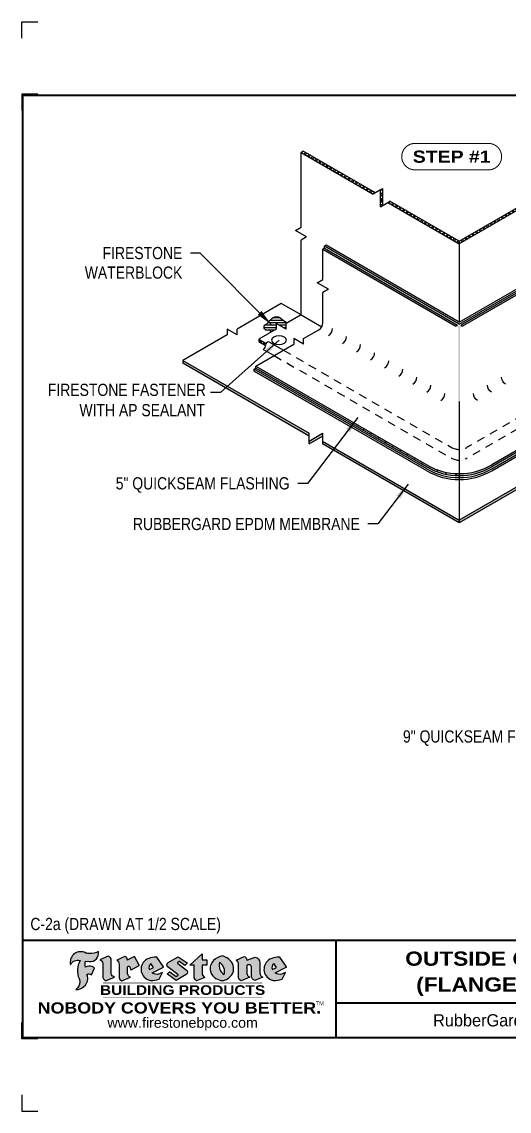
# Model space of a CAD drawing. Header units: inches. Extents: x 165.4 to 185.5, y -186.4 to -169.7.
# Drawn here: x 165.45 to 172.96, y -186.43 to -169.67 of the extents above; entities that cross this region are included whole.
import ezdxf
from ezdxf.enums import TextEntityAlignment as Align

# ---------------------------------------------------------------- set-up
doc = ezdxf.new("R2010")
doc.units = ezdxf.units.IN
doc.header["$MEASUREMENT"] = 0
doc.linetypes.add('HIDDEN2', pattern=[0.1875, 0.125, -0.0625])
doc.layers.get('0').update_dxf_attribs({"linetype": 'CONTINUOUS'})
doc.layers.get('DEFPOINTS').update_dxf_attribs({"linetype": 'CONTINUOUS'})
for name, color, linetype in [('FSBP-ACCESSORY-OTHER', 7, 'CONTINUOUS'), ('FSBP-ANNO-NOTE', 7, 'CONTINUOUS'), ('FSBP-MEMBRANE', 7, 'CONTINUOUS'), ('FSBP-SEALANTS', 1, 'CONTINUOUS'), ('FSBP-TTLB', 7, 'CONTINUOUS'), ('FSBP-TTLB-BORDER', 7, 'CONTINUOUS'), ('FSBP-TTLB-TEXT', 7, 'CONTINUOUS')]:
    doc.layers.add(name, color=color, linetype=linetype)
doc.styles.add('FSBP_ARIAL', font='arial.ttf')
doc.styles.add('FSBP_ARIAL_BOLD', font='')
doc.styles.add('FSBP_ARIAL_NAR', font='ARIALN.TTF')
doc.styles.add('FSBP_BANKGOTHIC', font='bgothm.ttf')
doc.styles.get('FSBP_ARIAL_BOLD').set_extended_font_data('Arial Black')
doc.dimstyles.new('FSBP-LEADER', dxfattribs={"dimtxt": 0.1875, "dimasz": 0.25, "dimexe": 0.0625, "dimexo": 0.125, "dimgap": 0.125, "dimtad": 0, "dimtih": 1, "dimtoh": 1, "dimdec": 4, "dimzin": 0, "dimdsep": 46, "dimlunit": 4, "dimtxsty": 'FSBP_ARIAL_NAR', "dimcen": 0.09375, "dimclrd": 256, "dimclre": 256, "dimclrt": 256, "dimadec": 0, "dimazin": 0, "dimtfac": 1, "dimtdec": 4, "dimtofl": 0, "dimtmove": 0, "dimatfit": 3, "dimfxl": 0, "dimtolj": 1, "dimtzin": 0, "dimlwd": -1, "dimlwe": -1, "dimarcsym": 0})

# ---------------------------------------------------------------- blocks, each defined once
blk = doc.blocks.new('TTLB-EPDM_2')
at = {"layer": 'FSBP-TTLB-TEXT'}
h = blk.add_hatch(color=1, dxfattribs=at)
edge = h.paths.add_edge_path()
edge.add_arc((1.037309769669573, -0.1982514792917306), 0.1319107607348553, 264.0410451462098, 370.3106169565175)
edge.add_arc((1.027551646585694, 0.1214293576525799), 0.3273056962876235, 270.05058356628535, 295.23459397187514, ccw=False)
edge.add_arc((1.022801957313345, -0.06680179986895154), 0.1391656561713503, 249.3281275763668, 272.0749124149863, ccw=False)
edge.add_line((0.9736743133014443, -0.1970076156048179), (0.9474927838574558, -0.1852745150568325))
edge.add_arc((0.8939498971398288, -0.3394262635682071), 0.1631857907024099, 70.84590087378872, 194.3325259843273)
edge.add_arc((0.8444260109029493, -0.4259936440910768), 0.1179914261095279, 70.96950098067128, 156.9641407594482, ccw=False)
edge.add_arc((1.153141409296894, -0.4684497516079468), 0.3110405457095052, 150.3231137483159, 203.2084295854517)
edge.add_arc((0.7562495500622943, -0.6412608153899899), 0.1218587156617311, 0.8849157075190988, 24.34668939894999, ccw=False)
edge.add_arc((0.7493781665697374, -0.6475258110744375), 0.1289731377238325, -58.36655102076742, 3.6216782311386737, ccw=False)
edge.add_arc((0.8256699029544474, -0.5792158350996106), 0.1783301886510354, 267.2205474105585, 354.1381621173521)
edge.add_arc((0.7903121048625305, -0.6011409294291745), 0.212787892960859, 0.9996158580669322, 21.00503380861244)
edge.add_arc((1.01880712263941, -0.5666691048185161), 0.05136395668415847, 40.82117713173261, 125.52727787225791, ccw=False)
edge.add_line((1.057676976260041, -0.5330924682126437), (1.102776947655911, -0.4308018311949837))
edge.add_arc((1.040858222524664, -0.4699705673995949), 0.07326744446031509, 32.31675181867256, 66.31481236598174)
edge.add_arc((1.032262518825329, -0.5063316993097662), 0.1102246948011782, 69.8179132332389, 125.254734720681)
edge.add_arc((1.127708877207287, -0.368959353531244), 0.1659710644737306, 164.1569669952081, 196.5811013160487, ccw=False)
edge.add_line((0.9680425188342383, -0.3236487780942383), (1.023615334387159, -0.3294494641845773))
h = blk.add_hatch(color=1, dxfattribs=at)
edge = h.paths.add_edge_path()
edge.add_line((1.275239419159561, -0.6223407783464694), (1.415345367376062, -0.5660418822574371))
edge.add_arc((1.421019305783958, -0.5090099247487757), 0.05731350411836949, 181.9717871001989, 264.31851000495806, ccw=False)
edge.add_line((1.363739737527226, -0.5109819325197265), (1.363412352251203, -0.3102363679013962))
edge.add_arc((1.294263659668751, -0.3103491388303989), 0.06914878453844908, 0.0934405599591014, 72.42834396969012)
edge.add_line((1.315139561173908, -0.2444268274366692), (1.186839444240604, -0.3024209471341379))
edge.add_arc((1.175246268095289, -0.3585110609420917), 0.05727567197445628, -0.017399788185912257, 78.322067691347, ccw=False)
edge.add_line((1.232521937428658, -0.3585284546236807), (1.232574268422297, -0.555126496687123))
edge.add_arc((1.305699496415486, -0.5558575689677219), 0.07312888236350451, 179.4272023230205, 245.3845503102953)
h = blk.add_hatch(color=1, dxfattribs=at)
edge = h.paths.add_edge_path()
edge.add_line((1.792026821926584, -0.3839679064720229), (1.722158956877934, -0.2518542302253621))
edge.add_arc((1.720119655279638, -0.2529327078887852), 0.002306916790721817, 27.87197133405656, 117.3766794470751)
edge.add_line((1.719058846382097, -0.250884159729182), (1.610638460368705, -0.3070279753467702))
edge.add_arc((1.547088841662962, -0.3061026658494403), 0.06355635479880145, 359.165808011073, 425.8793658831422)
edge.add_line((1.573061729235633, -0.2480956029480268), (1.446879247402876, -0.3051325108639702))
edge.add_arc((1.407812067100189, -0.370357133046621), 0.07602957263902092, -3.441403975725109, 59.07992244284969, ccw=False)
edge.add_line((1.483704536400296, -0.3749210150788969), (1.483704536400296, -0.5723838140635706))
edge.add_arc((1.54053746518044, -0.568254406115083), 0.05698275005415228, 184.1557352478595, 255.3066498366543)
edge.add_line((1.526084036778343, -0.6233736605654059), (1.657291340682093, -0.570650514527486))
edge.add_arc((1.688298576827198, -0.5021390388423987), 0.0752015358480571, 207.5160880841914, 245.649226723163, ccw=False)
edge.add_arc((1.721050197024907, -0.4914488168456328), 0.1093332836229113, 179.4823365255141, 204.5537900001094, ccw=False)
edge.add_line((1.611721375809452, -0.4904610114968335), (1.611721375809452, -0.4126404716788983))
edge.add_arc((1.628589765097195, -0.414159299036043), 0.01693662875851176, 28.356188110622725, 174.8549701683585, ccw=False)
edge.add_arc((1.627340435522395, -0.4197189881350504), 0.02111886817708033, 22.216893572439517, 40.10213956426492, ccw=False)
edge.add_line((1.646891420738257, -0.4117336534413738), (1.666638796144639, -0.4549750258192233))
edge.add_arc((1.668737246926742, -0.4540167099035481), 0.002306916790685496, 204.545128184284, 299.6323508190091)
edge.add_line((1.669877862091766, -0.4560219186518992), (1.791128135493295, -0.3870515928837648))
edge.add_line((1.791128135493295, -0.3870515928837648), (1.792026821926584, -0.3839679064720229))
h = blk.add_hatch(color=1, dxfattribs=at)
h.paths.add_polyline_path([(2.063388732080512, -0.2583237030618903, 0.02524281661523788), (2.025024361750752, -0.2610532129309178, 0.1213611957758757), (1.901773912052249, -0.3008158885520373, 0.6151668103976068), (1.93274136141747, -0.6099060679591872, 0.05306812109568645), (1.967936229862175, -0.617865745600497, 0.1150932231766138), (2.099126721549737, -0.5994933789882708), (2.151195569562105, -0.4944891916583316, -0.08755405562188731), (2.104230609512001, -0.5187113292177372, -0.265591761123442), (1.992692314386659, -0.5010701623316862), (2.165347897647223, -0.4141184325909109, 0.4518949533370738), (2.166222728871162, -0.4107679608846269)])
h.paths.add_polyline_path([(2.014217313945437, -0.4188965037300676), (1.951113654018855, -0.4515330109460507, -0.3720533890450154), (1.973177450672722, -0.3607130665457561)], flags=16)
h = blk.add_hatch(color=1, dxfattribs=at)
edge = h.paths.add_edge_path()
edge.add_arc((2.260407392426802, -0.3775796671688782), 0.04152450223225729, 123.20805433950699, 232.2027298779723, ccw=False)
edge.add_line((2.237665217914071, -0.3428366421988329), (2.393535971665983, -0.2540943745380986))
edge.add_arc((2.394677353533142, -0.2560991469722482), 0.002306916790741334, 55.64644466176611, 119.65426054492559, ccw=False)
edge.add_line((2.395979141996861, -0.2541946229174954), (2.531809646140459, -0.3470380726374032))
edge.add_arc((2.530468902927946, -0.3489153772789875), 0.002306916790700397, -42.731101238422525, 54.4661353739603, ccw=False)
edge.add_line((2.532163440279987, -0.3504807552658491), (2.498457913851155, -0.3869673252714421))
edge.add_arc((2.496763376499139, -0.3854019472845934), 0.002306916790672934, 233.7527076894875, 317.26889876138785, ccw=False)
edge.add_line((2.495399362263356, -0.38726241234572), (2.413849913492982, -0.3274738082119626))
edge.add_arc((2.412485899257181, -0.3293342732731342), 0.002306916790720064, 53.75270768979358, 124.4135619297835)
edge.add_line((2.41118211687575, -0.3274311136421062), (2.382933981293377, -0.346782838468144))
edge.add_arc((2.38423776367478, -0.3486859980991606), 0.002306916790694898, 124.4135619293799, 231.8459020253626)
edge.add_line((2.382812599816248, -0.3505000469010184), (2.519899969301207, -0.4581994452042721))
edge.add_arc((2.494247019847682, -0.4908523236374461), 0.04152450223225742, -55.21225898295222, 51.84590202520428, ccw=False)
edge.add_line((2.517938320565804, -0.5249552055672808), (2.364434947484597, -0.6179520922513717))
edge.add_arc((2.36323960192349, -0.6159790200102006), 0.002306916790726996, 233.2955624372927, 301.20872157023314, ccw=False)
edge.add_line((2.361860787187538, -0.6178285429225383), (2.231266621301074, -0.5204709167214361))
edge.add_arc((2.232647938930649, -0.5186232623475259), 0.002306916790697672, 135.5134179846393, 233.21798691998708, ccw=False)
edge.add_line((2.231002150870836, -0.5170067083764565), (2.262839375599356, -0.4845937328397696))
edge.add_arc((2.264485163659225, -0.4862102868108537), 0.002306916790748497, 53.0352839999411, 135.513417985369, ccw=False)
edge.add_line((2.265872365996302, -0.4843670465239001), (2.361834678328762, -0.5565872257804898))
edge.add_arc((2.363221880665761, -0.5547439854936304), 0.002306916790627066, 233.0352840000685, 302.2362632414394)
edge.add_line((2.36445241715569, -0.5566953042850713), (2.39428499383348, -0.5378823484768844))
edge.add_arc((2.393054457343549, -0.5359310296853765), 0.002306916790685166, 302.2362632406177, 412.2027298768422)
edge.add_line((2.394468296066179, -0.5341081404551886), (2.234958295420142, -0.4103916733127022))
h = blk.add_hatch(color=1, dxfattribs=at)
edge = h.paths.add_edge_path()
edge.add_line((2.763460561272041, -0.2072496393923444), (2.763460561272041, -0.2969520779963801))
edge.add_arc((2.765767478062699, -0.2969520779963943), 0.00230691679065842, 179.9999999996471, 269.9999999996471)
edge.add_line((2.765767478062685, -0.2992589947870528), (2.835417693520355, -0.2992589947870528))
edge.add_arc((2.835417693520355, -0.3015659115777538), 0.002306916790701052, 0, 90, ccw=False)
edge.add_line((2.837724610311056, -0.3015659115777538), (2.837724610311056, -0.3790761307453892))
edge.add_arc((2.83541769352037, -0.3790761307453749), 0.002306916790686842, 269.99999999964706, 359.99999999964706, ccw=False)
edge.add_line((2.835417693520355, -0.3813830475360618), (2.765767478062685, -0.3813830475360618))
edge.add_arc((2.765767478062699, -0.3836899643267202), 0.00230691679065842, 90.00000000035294, 180.0000000003529)
edge.add_line((2.763460561272041, -0.3836899643267344), (2.763460561272041, -0.5033995910642801))
edge.add_arc((2.836735953378943, -0.5071368822038516), 0.07337063740681413, 177.0802527808789, 245.3249543133826)
edge.add_line((2.806105814540615, -0.5738080530967267), (2.674529557384915, -0.6226036013049594))
edge.add_arc((2.708610405062069, -0.564298408791804), 0.06753517344606039, 177.0345319916277, 239.6926428024901, ccw=False)
edge.add_line((2.641165668230087, -0.560804539009709), (2.641165668230087, -0.3836899643267344))
edge.add_arc((2.638858751439429, -0.3836899643267202), 0.00230691679065842, 359.9999999996471, 449.999999999647)
edge.add_line((2.638858751439443, -0.3813830475360618), (2.572857950769389, -0.3813830475360618))
edge.add_line((2.572857950769389, -0.3813830475360618), (2.763460561272041, -0.2072496393923444))
h = blk.add_hatch(color=1, dxfattribs=at)
edge = h.paths.add_edge_path(flags=16)
edge.add_arc((2.940363509127394, -0.4847985213681437), 0.1684614578629418, 344.5558804047865, 417.0140046669545)
edge.add_arc((3.194458079644619, -0.3883534532477785), 0.1684614578629414, 164.5558804047864, 237.0140046669546)
edge = h.paths.add_edge_path()
edge.add_arc((3.069375116502199, -0.4399344555144872), 0.1828726885096673, 136.0914512150047, 191.213418978326)
edge.add_arc((3.064939550433406, -0.4318234379590333), 0.1803148804748503, 194.0167254156723, 240.6663730831859)
edge.add_arc((3.098047041778981, -0.3845058757092554), 0.2378525180183701, 239.2975390661776, 264.2889872773176)
edge.add_arc((3.04884478212623, -0.4190232383793012), 0.203760689247156, 277.1986764832036, 326.503572961274)
edge.add_arc((3.077739326803546, -0.4341046616465112), 0.171374865791709, 325.3768876809902, 406.3828327799087)
edge.add_arc((3.011839488065919, -0.4896144380417797), 0.2571945645850002, 44.28462553519766, 73.82901434867304)
edge.add_arc((3.117152499586992, -0.4983433120546693), 0.2579560664039132, 97.50292863483666, 134.1039137579027)
h = blk.add_hatch(color=1, dxfattribs=at)
edge = h.paths.add_edge_path()
edge.add_line((3.322690228557462, -0.5721896537377091), (3.322690228557462, -0.3749210150788969))
edge.add_arc((3.246797759257384, -0.3703571330465745), 0.076029572638996, 356.5585960242387, 419.0799224428129)
edge.add_line((3.285864939560099, -0.3051325108639702), (3.412047421392799, -0.2480956029480268))
edge.add_arc((3.386074533820159, -0.3061026658494941), 0.06355635479883807, 0.3962622833877276, 65.87936588318718, ccw=False)
edge.add_line((3.449629368605429, -0.3056631084210863), (3.580526418688805, -0.2593848434574539))
edge.add_arc((3.555744121700958, -0.3530904070730321), 0.09692726601172152, 2.366977007666776, 75.18615851992018, ccw=False)
edge.add_line((3.652588689330287, -0.3490873311063041), (3.652588689330287, -0.4883770011386872))
edge.add_arc((3.761877549389556, -0.4914934052703811), 0.1093332836229047, 178.3666365323574, 204.5537900000422)
edge.add_arc((3.729125929191727, -0.5021836272670953), 0.07520153584796169, 207.5160880841711, 245.2240541443093)
edge.add_line((3.697611150971852, -0.5704631245385627), (3.572585913552643, -0.6207021253773775))
edge.add_arc((3.59534718600759, -0.5526356419907701), 0.07177131519198746, 180.3328587115751, 251.51018566665869, ccw=False)
edge.add_line((3.523577081955409, -0.5530525936986663), (3.523577081955409, -0.4153032515383615))
edge.add_arc((3.486319529276879, -0.4148773504126441), 0.0372599868942854, 359.3450650296066, 449.0500281941028)
edge.add_arc((3.482769874121713, -0.4419622099033496), 0.06447454900600783, 86.29402372314017, 119.8211331593848)
edge.add_line((3.450707067966732, -0.3860252459975726), (3.450707067966732, -0.4904610114968335))
edge.add_arc((3.560035889182251, -0.491448816845647), 0.1093332836229751, 179.4823365255069, 204.5537900001023)
edge.add_arc((3.527284268984408, -0.5021390388424952), 0.07520153584796385, 207.5160880841699, 245.6492267231416)
edge.add_line((3.496277032839316, -0.570650514527486), (3.365069728935509, -0.6233736605654059))
edge.add_arc((3.37950248606194, -0.5682868177318081), 0.05694615642555727, 183.9298782390169, 255.318496325343, ccw=False)
h = blk.add_hatch(color=1, dxfattribs=at)
h.paths.add_polyline_path([(3.957695472291277, -0.2583237030618903, 0.02524281661523822), (3.919331101961575, -0.2610532129309178, 0.1085638477195505), (3.807890832595604, -0.2939221658134414, 0.6425897848490651), (3.827048101628293, -0.6099060679591872, 0.05306812109569052), (3.862242970072884, -0.617865745600497, 0.1150932231766133), (3.993433461760503, -0.5994933789882708), (4.045502309772871, -0.4944891916583316, -0.08755405562189084), (3.998537349722767, -0.5187113292177372, -0.2655917611234366), (3.886999054597368, -0.5010701623316862), (4.059654637857989, -0.4141184325909109, 0.4518949533370731), (4.060529469081928, -0.4107679608846269)])
h.paths.add_polyline_path([(3.90852405415626, -0.4188965037300676), (3.845420394229677, -0.4515330109460507, -0.3720533890450147), (3.867484190883488, -0.3607130665457561)], flags=16)
at = {"layer": 'DEFPOINTS', "linetype": 'Continuous', "ltscale": 1.75}
for points in [[(-0.015625, 13.88083333333333), (-0.015625, 14.13083333333333), (0.234375, 14.13083333333333)], [(-0.015625, -2.380833333333342), (-0.015625, -2.630833333333342), (0.234375, -2.630833333333342)]]:
    blk.add_lwpolyline(points, dxfattribs=at)
at = {"layer": 'DEFPOINTS', "color": 1}
for points in [[(0.234375, 13.015625), (-0.015625, 13.015625), (-0.015625, 12.765625)], [(0.234375, -1.515625), (-0.015625, -1.515625), (-0.015625, -1.265625)]]:
    blk.add_lwpolyline(points, dxfattribs=at)
at = {"layer": 'FSBP-TTLB', "const_width": 0.03125}
for points in [[(0, 0), (0, -1.5), (20, -1.5), (20, 0), (0, 0)], [(4.825208527206769, 0), (4.825208527206769, -0.9643749050531198)], [(4.825208527206769, -0.9643749050531198), (15.84028770518938, -0.9643749050531198)], [(4.825208527206769, -0.9643749050531198), (4.825208527206769, -1.5)]]:
    blk.add_lwpolyline(points, dxfattribs=at)
at = {"layer": 'FSBP-TTLB-BORDER', "const_width": 0.03125}
blk.add_lwpolyline([(20, 0), (20, 13), (0, 13), (0, 0)], dxfattribs=at)
at = {"layer": 'FSBP-TTLB-TEXT', "color": 1}
blk.add_line((0.7358432058323388, -0.379822754145593), (0.7358432058323388, -0.379822754145593), dxfattribs=at)
for points in [[(1.023615323725323, -0.3294494630716969, 0.5000510906601082), (1.167090420776901, -0.1746414942047778, -0.1103304102359608), (1.027840608309816, -0.2058762110801382, -0.09957876667165425), (0.9736743133014443, -0.1970076156048179), (0.9474927838574558, -0.1852745150568325, 0.5978159689075124), (0.7358432058323388, -0.379822754145593, -0.3938834584182213), (0.8828996422548698, -0.3144510229727047, 0.2349406564350952), (0.86727108227484, -0.5910237178633082, -0.1027304183841549), (0.8780937320133262, -0.6393788197974146, -0.2772692352614086), (0.8170223912655956, -0.7573362346216896, 0.3985429150902959), (1.003067614090241, -0.5974286950643517, 0.0875124847930418), (0.9889600163401155, -0.5248671157293501, -0.3874031597924062), (1.057676976260041, -0.5330924682126437), (1.102776947655911, -0.4308018311949837, 0.1494423498871741), (1.07029056398062, -0.4028746979725923, 0.2467195073738216), (0.9686394281704906, -0.4163228904100862, -0.1424285161541127), (0.9680425188342383, -0.3236487780942383), (1.023615334387159, -0.3294494641845773)], [(2.166222728871162, -0.4107679608846269), (2.063388732080512, -0.2583237030618903, 0.02524281661523788), (2.025024361750752, -0.2610532129309178, 0.1085638477195265), (1.913584092384895, -0.2939221658134414, 0.6425897848491228), (1.93274136141747, -0.6099060679591872, 0.05306812109568648), (1.967936229862175, -0.617865745600497, 0.1150932231766137), (2.099126721549737, -0.5994933789882708), (2.151195569562105, -0.4944891916583316, -0.0875540556218873), (2.104230609512001, -0.5187113292177372, -0.2655917611234418), (1.992692314386659, -0.5010701623316862), (2.165347897647223, -0.4141184325909109)], [(2.763460561272041, -0.2072496393923444), (2.763460561272041, -0.2969520779963801, 0.4142135623730958), (2.765767478062685, -0.2992589947870528), (2.835417693520355, -0.2992589947870528, -0.414213562373095), (2.837724610311056, -0.3015659115777538), (2.837724610311056, -0.3790761307453892, -0.4142135623730938), (2.835417693520355, -0.3813830475360618), (2.765767478062685, -0.3813830475360618, 0.4142135623730958), (2.763460561272041, -0.3836899643267344), (2.763460561272041, -0.5033995910642801, 0.3068985753588853), (2.806105814540615, -0.5738080530967267), (2.674529557384915, -0.6226036013049594, -0.2804194150632976), (2.641165668230087, -0.560804539009709), (2.641165668230087, -0.3836899643267344, 0.414213562373095), (2.638858751439443, -0.3813830475360618), (2.572857950769389, -0.3813830475360618), (2.763460561272041, -0.2072496393923444)], [(4.060529469081928, -0.4107679608846269), (3.957695472291277, -0.2583237030618903, 0.02524281661523788), (3.919331101961575, -0.2610532129309178, 0.1085638477195265), (3.807890832595604, -0.2939221658134414, 0.6425897848491228), (3.827048101628293, -0.6099060679591872, 0.05306812109568648), (3.862242970072884, -0.617865745600497, 0.1150932231766137), (3.993433461760503, -0.5994933789882708), (4.045502309772871, -0.4944891916583316, -0.0875540556218873), (3.998537349722767, -0.5187113292177372, -0.2655917611234418), (3.886999054597368, -0.5010701623316862), (4.059654637857989, -0.4141184325909109)], [(4.059654637857989, -0.4141184325909109, 0.4518949533370731), (4.060529469081928, -0.4107679608846269, 0.4518949533370731)]]:
    blk.add_lwpolyline(points, format="xyb", dxfattribs=at)
for points in [[(1.275239419159561, -0.6223407783464694), (1.415345367376062, -0.5660418822574371, -0.3756100036733062), (1.363739737527226, -0.5109819325197265), (1.363412352251203, -0.3102363679013962, 0.3265360292958048), (1.315139561173908, -0.2444268274366692), (1.186839444240604, -0.3024209471341379, -0.3557863980845349), (1.232521937428658, -0.3585284546236807), (1.232574268422297, -0.555126496687123, 0.2960110723418457)], [(1.792026821926584, -0.3839679064720229), (1.722158956877934, -0.2518542302253621, 0.4116839150163434), (1.719058846382097, -0.250884159729182), (1.610638460368705, -0.3070279753467702, 0.2996033003794034), (1.573061729235633, -0.2480956029480268), (1.446879247402876, -0.3051325108639702, -0.2797757560995365), (1.483704536400296, -0.3749210150788969), (1.483704536400296, -0.5723838140635706, 0.320828638474519), (1.526084036778343, -0.6233736605654059), (1.657291340682093, -0.570650514527486, -0.1679398621276611), (1.621603752698661, -0.5368819723450571, -0.1098333365370753), (1.611721375809452, -0.4904610114968335), (1.611721375809452, -0.4126404716788983, -0.743334502655012), (1.64349420176768, -0.4061152228778298, -0.07819791644735608), (1.646891420738257, -0.4117336534413738), (1.666638796144639, -0.4549750258192233, 0.4404648714563479), (1.669877862091766, -0.4560219186518992), (1.791128135493295, -0.3870515928837648)], [(2.234958295420142, -0.4103916733127022, -0.5150044486718882), (2.237665217914071, -0.3428366421988329), (2.393535971665983, -0.2540943745380986, -0.2867822934100265), (2.395979141996861, -0.2541946229174954), (2.531809646140459, -0.3470380726374032, -0.4515027974650387), (2.532163440279987, -0.3504807552658491), (2.498457913851155, -0.3869673252714421, -0.3814439164929681), (2.495399362263356, -0.38726241234572), (2.413849913492982, -0.3274738082119626, 0.3184718635035665), (2.41118211687575, -0.3274311136421062), (2.382933981293377, -0.346782838468144, 0.5064094529656681), (2.382812599816248, -0.3505000469010184), (2.519899969301207, -0.4581994452042721, -0.5043597839115849), (2.517938320565804, -0.5249552055672808), (2.364434947484597, -0.6179520922513717, -0.3053163970316367), (2.361860787187538, -0.6178285429225383), (2.231266621301074, -0.5204709167214361, -0.4541703869768119), (2.231002150870836, -0.5170067083764565), (2.262839375599356, -0.4845937328397696, -0.3762644290664977), (2.265872365996302, -0.4843670465239001), (2.361834678328762, -0.5565872257804898, 0.3114700032088108), (2.36445241715569, -0.5566953042850713), (2.39428499383348, -0.5378823484768844, 0.520381097387146), (2.394468296066179, -0.5341081404551886)], [(2.937624918725987, -0.3131105398334029, 0.2452625673097023), (2.889993533867141, -0.4754966266250307, 0.2064059665179019), (2.976604338974084, -0.5890186876871866, 0.1094800500670344), (3.074378098474654, -0.6211778035979165, 0.2185147641853038), (3.218764944843201, -0.5314757029352819, 0.3689489483072479), (3.195959963110113, -0.3100352223135445, 0.1296305888694145), (3.0834694040758, -0.242595816912754, 0.1610736375384317)], [(3.322690228557462, -0.5721896537377091), (3.322690228557462, -0.3749210150788969, 0.2797757560995341), (3.285864939560099, -0.3051325108639702), (3.412047421392799, -0.2480956029480268, -0.2937618496109166), (3.449629368605429, -0.3056631084210863), (3.580526418688805, -0.2593848434574539, -0.3288760160581939), (3.652588689330287, -0.3490873311063041), (3.652588689330287, -0.4883770011386872, 0.114762897203527), (3.662431105063263, -0.536926560769686, 0.166032965990522), (3.697611150971852, -0.5704631245385627), (3.572585913552643, -0.6207021253773775, -0.3209557512194564), (3.523577081955409, -0.5530525936986663), (3.523577081955409, -0.4153032515383615, 0.4127061514896111), (3.48693727661589, -0.3776224848030694, 0.1473421876160361), (3.450707067966732, -0.3860252459975726), (3.450707067966732, -0.4904610114968335, 0.1098333365370753), (3.460589444855941, -0.5368819723450855, 0.1679398621276611), (3.496277032839316, -0.570650514527486), (3.365069728935509, -0.6233736605654059, -0.3219729545308964), (3.322690228557462, -0.5721896537377091, 29.1476284739)], [(1.951113654018855, -0.4515330109460507), (2.014217313945437, -0.4188965037300676), (1.973177450672722, -0.3607130665457561, 0.3720533890450154)], [(3.10274193015772, -0.5296595419651595, 0.3271311138286319), (3.032079658614293, -0.3434924326507627, 0.3271311138286322)], [(3.845420394229677, -0.4515330109460507), (3.90852405415626, -0.4188965037300676), (3.867484190883488, -0.3607130665457561, 0.3720533890450154)]]:
    blk.add_lwpolyline(points, format="xyb", close=True, dxfattribs=at)
at = {"layer": 'FSBP-TTLB-TEXT', "const_width": 0.0078125}
for points in [[(1.233926579809207, -0.6584455781731435), (3.691229482685259, -0.6584455781731577)], [(1.233926579809207, -0.8761560960495984), (3.691229482685259, -0.8761560960495842)]]:
    blk.add_lwpolyline(points, dxfattribs=at)
at = {"layer": 'FSBP-TTLB-TEXT', "color": 1}
for centre, start, end in [((1.789987520328282, -0.3850463841354355), 299.6323508193319, 27.87197133380463), ((2.164310260790558, -0.412058050385383), 296.7304547840455, 34.00233684987403)]:
    blk.add_arc(centre, 0.00230691679068068, start, end, dxfattribs=at)
at = {"layer": 'FSBP-TTLB-TEXT', "lineweight": 18, "style": 'FSBP_ARIAL_BOLD'}
blk.add_text('BUILDING PRODUCTS', height=0.1484375, dxfattribs=at).set_placement((2.462578031247233, -0.7673008371113639), align=Align.MIDDLE_CENTER)
at = {"layer": 'FSBP-TTLB-TEXT', "color": 1}
for s, height, style, p in [('NOBODY COVERS YOU BETTER.', 0.171875, 'FSBP_ARIAL_BOLD', (2.412604263603384, -1.041650450587369)), ('TM', 0.0625, 'FSBP_BANKGOTHIC', (4.576671173373001, -0.9725745042934193))]:
    blk.add_text(s, height=height, dxfattribs=dict(at, style=style)).set_placement(p, align=Align.MIDDLE_CENTER)
at = {"layer": 'FSBP-TTLB-TEXT'}
for s, height, style, p in [('RubberGard  EPDM', 0.1875, 'FSBP_BANKGOTHIC', (7.443365678241776, -1.23218745252656)), ('www.firestonebpco.com', 0.15625, 'FSBP_ARIAL', (2.462578031247233, -1.268657306740124))]:
    blk.add_text(s, height=height, dxfattribs=dict(at, style=style)).set_placement(p, align=Align.MIDDLE_CENTER)
for tag, height, style, p in [('MAXIMUM_WARRANTY', 0.1875, 'FSBP_ARIAL_BOLD', (18.03987100774941, 0.2240244307510579)), ('ACCPT_SYSTEMS', 0.21875, 'FSBP_ARIAL', (12.49438170418193, -1.23218745252656))]:
    blk.add_attdef(tag, text='', height=height, dxfattribs=dict(at, style=style)).set_placement(p, align=Align.MIDDLE_LEFT)
for tag, height, style, p in [('DETAIL_DESCP_LINE_1', 0.21875, 'FSBP_ARIAL_BOLD', (10.33118450231211, -0.2831249841755152)), ('DETAIL_DESCP_LINE_2', 0.21875, 'FSBP_ARIAL_BOLD', (10.33118450231211, -0.6812499208775904)), ('ISSUE_REV_DATE', 0.21875, 'FSBP_ARIAL', (16.84069633627263, -0.7282559425942452)), ('DETAIL_NUMBER', 0.4375, 'FSBP_ARIAL', (18.91941590748775, -0.8931630692489421))]:
    blk.add_attdef(tag, text='', height=height, dxfattribs=dict(at, style=style)).set_placement(p, align=Align.MIDDLE_CENTER)

msp = doc.modelspace()

# ---------------------------------------------------------------- hatches: boundary and pattern name
h = msp.add_hatch()
h.set_pattern_fill('ANSI31', color=256)
h.set_pattern_definition([(45, (0, 0), (-0.08838834764831843, 0.08838834764831845), [])])
h.paths.add_polyline_path([(170.6330758376798, -175.8827851006426), (170.620085456623, -175.9052851006426), (171.686118500686, -176.5207595655974, 0.1316524975873827), (172.186118500686, -176.6547341618129), (172.186118500686, -176.624734161813, -0.1316524975873874), (171.686118500686, -176.4907595655974)])
h = msp.add_hatch(color=256)
h.dxf.hatch_style = 1
h.paths.add_polyline_path([(170.6330758376798, -175.8827851006426), (170.620085456623, -175.9052851006426), (171.686118500686, -176.5207595655974, 0.1316524975873827), (172.186118500686, -176.6547341618129), (172.186118500686, -176.624734161813, -0.1316524975873874), (171.686118500686, -176.4907595655974)])
h = msp.add_hatch(color=256)
h.dxf.hatch_style = 1
h.paths.add_polyline_path([(172.686118500686, -176.5207595655974), (173.752151544749, -175.9052851006426), (173.7391611636922, -175.8827851006426), (172.686118500686, -176.4907595655974, -0.1316524975874017), (172.186118500686, -176.624734161813), (172.186118500686, -176.6547341618129, 0.131652497587396)])
at = {"layer": 'FSBP-ACCESSORY-OTHER'}
h = msp.add_hatch(dxfattribs=at)
h.set_pattern_fill('STEEL', color=256, scale=0.5, style=0)
h.set_pattern_definition([(45, (0, 0), (-0.04419417382415922, 0.04419417382415922), []), (45, (0, 0.03125), (-0.04419417382415922, 0.04419417382415922), [])])
h.paths.add_polyline_path([(173.3999586635173, -172.2595018659006), (173.3661295461819, -172.2399706159006), (173.3661295461819, -172.4982143949561), (173.3999586635173, -172.517745644956)])
h.paths.add_polyline_path([(171.1179302917056, -172.4336534501923), (171.0841011743703, -172.4531847001922), (172.186118500686, -173.0894347001922), (172.186118500686, -173.0503722001923)])
h.paths.add_polyline_path([(169.7833109179911, -171.6631105955124), (169.7494818006556, -171.6826418455124), (170.860455501339, -172.3240628106645), (170.8942846186743, -172.3045315606645)])
h = msp.add_hatch(dxfattribs=at)
h.set_pattern_fill('STEEL', color=256, scale=0.5, angle=90, style=0)
h.set_pattern_definition([(135, (0, 0), (-0.04419417382415922, -0.04419417382415922), []), (135, (-0.03125, 0), (-0.04419417382415922, -0.04419417382415922), [])])
h.paths.add_polyline_path([(173.2881358270016, -172.4531847001922), (173.2543067096663, -172.4336534501923), (172.186118500686, -173.0503722001922), (172.186118500686, -173.0894347001922)])
h.paths.add_polyline_path([(174.6227552007163, -171.6826418455124), (174.5889260833808, -171.6631105955124), (173.4779523826976, -172.3045315606645), (173.5117815000329, -172.3240628106645)])
h.paths.add_polyline_path([(171.00610745519, -172.2399706159006), (170.9722783378547, -172.2595018659006), (170.9722783378547, -172.5177456449561), (171.0061074551901, -172.4982143949561)])
h = msp.add_hatch(dxfattribs=at)
h.set_pattern_fill('STEEL', color=256, scale=0.4, angle=45, style=0)
h.set_pattern_definition([(90, (1.138792655876273, -47.10610804488226), (-0.05, 6.938893903907228e-18), []), (90, (1.121114986346697, -47.0884303753526), (-0.05, 6.938893903907228e-18), [])])
edge = h.paths.add_edge_path()
edge.add_line((169.0999627478174, -174.5576418455126), (169.0999627478174, -174.5967043455124))
edge.add_line((169.0999627478174, -174.5967043455125), (169.1998804909228, -174.6543918813912))
edge.add_spline(control_points=[(169.1998804909229, -174.6543918813912), (169.2023818967899, -174.6423330934551), (169.2046602308305, -174.6303879364365), (169.2101225880526, -174.6212426589331)], knot_values=[0.07603034973964329, 0.07603034973964329, 0.07603034973964329, 0.07603034973964329, 0.1280558160717438, 0.1280558160717438, 0.1280558160717438, 0.1280558160717438], degree=3, periodic=0)
edge.add_line((169.2101225880551, -174.6212426589278), (169.0999627478174, -174.5576418455126))
at = {"layer": 'FSBP-MEMBRANE'}
h = msp.add_hatch(color=256, dxfattribs=at)
h.paths.add_polyline_path([(170.1479754417735, -173.1794452743468), (170.12199467966, -173.1944452743469), (172.1715290130553, -174.377744473446), (172.1975097751689, -174.3627444734461)])
edge = h.paths.add_edge_path()
edge.add_line((170.6575482372719, -175.926875573985), (170.6707378271925, -175.9040305341115))
edge.add_arc((171.1409587825518, -175.0214818084646), 0.9999999999999486, 239.99999999999778, 241.9513598203201, ccw=False)
edge.add_line((170.6409587825518, -175.887507212249), (169.0914244491565, -174.9928831477447))
edge.add_line((169.0914244491565, -174.9928831477447), (169.0914244491565, -175.0228831477447))
edge.add_line((169.0914244491565, -175.0228831477447), (170.6409587825519, -175.917507212249))
edge.add_arc((171.1409587825518, -175.0514818084645), 1.000000000000054, 240.0000000000055, 241.0916119503902)
edge = h.paths.add_edge_path()
edge.add_line((172.1708504742396, -175.5220202648909), (172.1975097751688, -175.5220202648909))
edge.add_line((172.1975097751688, -175.5220202648909), (172.1975097751688, -174.3627444734461))
edge.add_line((172.1975097751688, -174.3627444734461), (172.1715290130554, -174.377744473446))
edge.add_line((172.1715290130554, -174.377744473446), (172.1715290130554, -175.5090135631951))
edge.add_arc((172.0465290130537, -175.5090135631949), 0.1250000000017053, -5.972643938362182, 0, ccw=False)
h = msp.add_hatch(color=256, dxfattribs=at)
h.paths.add_polyline_path([(174.2242615595983, -173.1794452743468), (174.2502423217119, -173.1944452743469), (172.2007079883165, -174.377744473446), (172.174727226203, -174.3627444734461)])
edge = h.paths.add_edge_path()
edge.add_line((173.7146887640999, -175.926875573985), (173.7014991741793, -175.9040305341115))
edge.add_arc((173.23127821882, -175.0214818084646), 0.9999999999999486, 298.0486401796799, 300.0000000000022)
edge.add_line((173.73127821882, -175.887507212249), (175.2808125522153, -174.9928831477447))
edge.add_line((175.2808125522153, -174.9928831477447), (175.2808125522153, -175.0228831477447))
edge.add_line((175.2808125522153, -175.0228831477447), (173.7312782188199, -175.917507212249))
edge.add_arc((173.23127821882, -175.0514818084645), 1.000000000000054, 298.9083880496098, 299.99999999999443, ccw=False)
edge = h.paths.add_edge_path()
edge.add_line((172.2013865271322, -175.5220202648909), (172.174727226203, -175.5220202648909))
edge.add_line((172.174727226203, -175.5220202648909), (172.174727226203, -174.3627444734461))
edge.add_line((172.174727226203, -174.3627444734461), (172.2007079883165, -174.377744473446))
edge.add_line((172.2007079883165, -174.377744473446), (172.2007079883165, -175.5090135631951))
edge.add_arc((172.3257079883182, -175.5090135631949), 0.1250000000017053, 540, 545.9726439383622)
h = msp.add_hatch(color=256, dxfattribs=at)
h.paths.add_polyline_path([(167.9300496428773, -174.8821921994468), (167.9300496428773, -174.9271921994468), (169.8733035625525, -176.0491303730751), (169.8733035625525, -176.0041303730751)])
h.paths.add_polyline_path([(170.0801185880509, -176.0491303730751), (170.0801185880509, -176.0041303730751), (169.8733035625525, -176.123535083719), (169.8733035625526, -176.168535083719)])
h.paths.add_polyline_path([(170.0801185880509, -176.123535083719), (170.0801185880509, -176.168535083719), (172.186118500686, -177.3844347001922), (172.186118500686, -177.3394347001923)])
h.paths.add_polyline_path([(174.2921184133212, -176.1685350837191), (174.2921184133211, -176.123535083719), (172.186118500686, -177.3394347001923), (172.186118500686, -177.3844347001922)])
h.paths.add_polyline_path([(174.2921184133211, -176.0041303730751), (174.2921184133211, -176.0491303730751), (174.4989334388195, -176.168535083719), (174.4989334388195, -176.123535083719)])
h.paths.add_polyline_path([(176.4421873584946, -174.9271921994469), (176.4421873584946, -174.8821921994468), (174.4989334388195, -176.004130373075), (174.4989334388195, -176.049130373075)])
at = {"layer": 'FSBP-SEALANTS'}
h = msp.add_hatch(dxfattribs=at)
h.set_pattern_fill('ANSI31', color=256, scale=0.3, angle=135, style=0)
h.set_pattern_definition([(180, (0, 0), (-6.938893903907228e-18, -0.0375), [])])
h.paths.add_polyline_path([(169.368771755531, -174.31428817555), (169.5214636684007, -174.4024448925485), (169.5214636684007, -174.31428817555), (169.5459944816696, -174.3001253039058, -0.1690323195392872), (169.4530783146918, -174.2467245242971, 0.294299284169117), (169.3440062891047, -174.2148773462645, 0.1727295585530004), (169.266798170673, -174.2712224124844, -0.1141716044337929), (169.2030703563608, -174.3300174973559, 0.8176169602901258), (169.2324826140582, -174.4194339848243, -0.2717594802764618), (169.2932402830426, -174.4460530085219), (169.368771755531, -174.4024448925483)])

# ---------------------------------------------------------------- linework, layer by layer
msp.add_line((172.1861185006859, -175.5172659165435), (172.186118500686, -177.3619347001923))
at = {"layer": 'FSBP-ACCESSORY-OTHER'}
for p, q in [((169.7494818006556, -171.6826418455124), (169.7833109179911, -171.6631105955124)), ((169.7494818006556, -171.6826418455124), (170.8604555013391, -172.3240628106645)), ((169.7494818006557, -172.8329232824263), (169.7494818006557, -171.6826418455124)), ((170.8942846186744, -172.3045315606645), (169.7833109179911, -171.6631105955124)), ((170.9722783378547, -172.2595018659007), (170.8604555013391, -172.3240628106645)), ((170.9722783378547, -172.2595018659006), (171.00610745519, -172.2399706159006)), ((170.9722783378547, -172.5177456449561), (170.9722783378547, -172.2595018659007)), ((171.00610745519, -172.2399706159006), (171.00610745519, -172.4982143949561)), ((170.9722783378547, -172.5177456449561), (171.0841011743704, -172.4531847001922)), ((171.0841011743704, -172.4531847001922), (171.1179302917057, -172.4336534501923)), ((171.0841011743703, -172.4531847001922), (172.186118500686, -173.0894347001922)), ((172.186118500686, -173.0503722001922), (171.1179302917057, -172.4336534501923)), ((172.186118500686, -173.0503722001922), (173.2543067096663, -172.4336534501923)), ((173.2881358270016, -172.4531847001922), (172.186118500686, -173.0894347001922)), ((169.6631229917943, -172.8827825639694), (169.7494818006557, -172.8329232824263)), ((169.8358406095171, -172.9825011270554), (169.6631229917943, -172.8827825639694)), ((169.8358406095171, -172.9825011270555), (169.7494818006557, -173.0323604085985)), ((169.7494818006557, -174.1826418455125), (169.7494818006557, -173.0323604085984)), ((172.186118500686, -173.0894347001922), (172.186118500686, -173.0503722001922)), ((172.186118500686, -173.0894347001922), (172.186118500686, -174.2947468267943)), ((169.5214636684007, -174.4024448925485), (169.368771755531, -174.31428817555)), ((169.368771755531, -174.31428817555), (169.368771755531, -174.4024448925484)), ((169.7494818006557, -174.1826418455125), (169.5214636684008, -174.31428817555)), ((169.5214636684007, -174.4024448925484), (169.5214636684007, -174.31428817555)), ((169.7494818006557, -174.1826418455125), (170.0678758185366, -174.3664667174443)), ((169.368771755531, -174.4024448925484), (169.0999627478174, -174.5576418455125)), ((169.0999627478174, -174.5576418455126), (169.2101225880303, -174.6212426589136)), ((169.0999627478174, -174.5576418455125), (169.0999627478174, -174.5967043455125)), ((169.0999627478174, -174.5967043455125), (169.1998804909229, -174.6543918813912))]:
    msp.add_line(p, q, dxfattribs=at)
at = {"layer": 'FSBP-ACCESSORY-OTHER', "extrusion": (0, 0, -1)}
msp.add_ellipse((169.4111142899561, -174.5706186054585), major_axis=(0.1148198316929614, 0), ratio=0.5773502691895995, dxfattribs=at)
at = {"layer": 'FSBP-ANNO-NOTE', "const_width": 0.015625}
msp.add_lwpolyline([(171.5045387615151, -171.9513117634893), (172.6361077439844, -171.9513117634893, 0.9999999999999999), (172.6361077439844, -171.5443729652474), (171.5045387615151, -171.5443729652474, 0.9999999999999999)], format="xyb", close=True, dxfattribs=at)
at = {"layer": 'FSBP-MEMBRANE'}
for p, q in [((170.1365841672906, -173.1114476276952), (170.110603405177, -173.1264476276952)), ((170.110603405177, -173.1576976276952), (170.110603405177, -173.1264476276952)), ((172.1861185006859, -174.3247468267943), (170.110603405177, -173.1264476276952)), ((172.1861185006859, -174.2947468267943), (170.1365841672906, -173.1114476276952)), ((172.1861185006859, -174.2947468267943), (174.2356528340812, -173.1114476276952)), ((172.1861185006859, -174.3247468267943), (174.2616335961948, -173.1264476276952)), ((170.110603405177, -173.1576976276952), (170.0846226430635, -173.1726976276952)), ((170.0846226430635, -173.1726976276952), (172.1341569764589, -174.3559968267944)), ((170.110603405177, -173.1576976276952), (172.1601377385724, -174.3409968267944)), ((174.2616335961949, -173.1576976276952), (172.2120992627996, -174.3409968267944)), ((174.2876143583085, -173.1726976276952), (172.2380800249131, -174.3559968267944)), ((169.9982638342021, -173.6884728910268), (170.0846226430635, -173.6386136094837)), ((170.1709814519249, -173.7881914541128), (169.9982638342021, -173.6884728910268)), ((170.1709814519249, -173.7881914541128), (170.0846226430635, -173.8380507356559)), ((169.4455940995001, -174.0071921994468), (168.7641678276236, -174.4006138409476)), ((169.7494818006557, -174.1826418455125), (169.4455940995001, -174.0071921994468)), ((168.6114759147538, -174.4887705579461), (167.9300496428773, -174.8821921994468)), ((168.7641678276235, -174.488770557946), (168.6114759147538, -174.4006138409476)), ((168.6114759147538, -174.4006138409476), (168.6114759147538, -174.4887705579461)), ((168.7641678276235, -174.4887705579461), (168.7641678276235, -174.4006138409476)), ((172.1601377385724, -174.3409968267944), (172.1341569764589, -174.3559968267944)), ((172.2120992627996, -174.3409968267944), (172.2380800249131, -174.3559968267944)), ((169.788668994557, -174.6351611367243), (169.6359770816873, -174.547004419726)), ((169.6359770816873, -174.547004419726), (169.6359770816873, -174.6351611367244)), ((169.788668994557, -174.6351611367244), (169.788668994557, -174.5470044197259)), ((167.9300496428773, -174.8821921994468), (169.8733035625525, -176.0041303730751)), ((167.9300496428773, -174.8821921994468), (167.9300496428773, -174.9271921994468)), ((169.8733035625525, -176.0491303730751), (167.9300496428773, -174.9271921994468)), ((169.0540524125601, -175.0011355010931), (169.0540524125601, -174.971135501093)), ((169.0540524125601, -174.971135501093), (171.686118500686, -176.4907595655974)), ((175.3181845888119, -174.971135501093), (172.686118500686, -176.4907595655974)), ((169.0269891186918, -175.0167605010931), (169.05405241256, -175.0011355010931)), ((169.0269891186917, -175.046760501093), (169.0269891186918, -175.016760501093)), ((171.6861185006861, -176.5520095655974), (169.0269891186918, -175.0167605010931)), ((171.6861185032289, -176.5820095670656), (169.0269891186917, -175.0467605010931)), ((169.0540524125601, -175.0011355010931), (171.686118500686, -176.5207595655974)), ((175.3181845888119, -175.0011355010931), (172.686118500686, -176.5207595655974)), ((172.686118500686, -176.5520095655974), (175.34524788268, -175.0167605010931)), ((172.6861185032289, -176.5820095670656), (175.34524788268, -175.0467605040294)), ((169.8733035625525, -176.123535083719), (170.0801185880509, -176.0041303730751)), ((169.8733035625525, -176.168535083719), (169.8733035625525, -176.0041303730751)), ((169.8733035625525, -176.168535083719), (170.0801185880509, -176.0491303730751)), ((170.0801185880509, -176.0041303730751), (170.0801185880509, -176.1685350837191)), ((170.0801185880509, -176.123535083719), (172.186118500686, -177.3394347001923)), ((174.2921184133212, -176.123535083719), (172.186118500686, -177.3394347001923)), ((172.186118500686, -177.3844347001922), (170.0801185880509, -176.168535083719)), ((174.2921184133212, -176.1685350837191), (172.186118500686, -177.3844347001922)), ((172.186118500686, -177.3394347001923), (172.186118500686, -177.3844347001922))]:
    msp.add_line(p, q, dxfattribs=at)
for points in [[(170.0846226430635, -173.6386136094837), (170.0846226430635, -173.1726976276952)], [(169.0540524125601, -174.971135501093), (169.6359770816873, -174.6351611367244)], [(169.0269891186917, -175.046760501093), (170.576523452087, -175.9413845655974)]]:
    msp.add_lwpolyline(points, dxfattribs=at)
for points in [[(169.788668994557, -174.547004419726), (170.0221226430635, -174.4122198929174, 0.2679491924311272), (170.0846226430635, -174.3039667174443), (170.0846226430635, -173.8380507356559)], [(170.1714965851379, -174.498460978584), (170.1714965851379, -174.498460978584, 0.2679491924311272), (170.2339965851379, -174.3902078031109)], [(170.388002936084, -174.623460978584), (170.388002936084, -174.623460978584, 0.2679491924311272), (170.450502936084, -174.515207803111)], [(170.6045092870301, -174.748460978584), (170.6045092870301, -174.748460978584, 0.2679491924311272), (170.6670092870301, -174.640207803111)], [(170.8210156379762, -174.873460978584), (170.8210156379762, -174.873460978584, 0.2679491924311272), (170.8835156379762, -174.765207803111)], [(171.0375219889224, -174.9984609785841), (171.0375219889224, -174.9984609785841, 0.2679491924311272), (171.1000219889224, -174.890207803111)], [(171.2540283398685, -175.1234609785841), (171.2540283398685, -175.1234609785841, 0.2679491924311272), (171.3165283398685, -175.015207803111)], [(171.4705346908146, -175.2484609785841), (171.4705346908146, -175.2484609785841, 0.2679491924311272), (171.5330346908146, -175.140207803111)], [(172.9017023105573, -175.2484609785841), (172.9017023105573, -175.2484609785841, -0.2679491924311272), (172.8392023105573, -175.140207803111)], [(171.6870410417607, -175.3734609785841), (171.6870410417607, -175.3734609785841, 0.2679491924311272), (171.7495410417607, -175.265207803111)], [(172.6851959596112, -175.3734609785841), (172.6851959596112, -175.3734609785841, -0.2679491924311272), (172.6226959596112, -175.265207803111)], [(171.9035473927069, -175.4984609785841), (171.9035473927069, -175.4984609785841, 0.2679491924311272), (171.9660473927069, -175.390207803111)], [(172.468689608665, -175.4984609785841), (172.468689608665, -175.4984609785841, -0.2679491924311272), (172.406189608665, -175.390207803111)]]:
    msp.add_lwpolyline(points, format="xyb", dxfattribs=at)
for centre, start, end in [((171.1035867459554, -174.9997341618129), 239.9999999999997, 241.9513598203202), ((171.1035867459554, -175.0297341618129), 240.0000000000011, 241.0916119503864), ((172.186118500686, -175.624734161813), 240.0000000000003, 299.9999999999997), ((172.186118500686, -175.6547341618129), 240.0000000000015, 299.9999999999985), ((172.186118500686, -175.685984161813), 240.0000000000013, 300.0000000000006), ((172.1861185032289, -175.7159841632812), 240.0000000000018, 300.0000000000015)]:
    msp.add_arc(centre, 1, start, end, dxfattribs=at)
at = {"layer": 'FSBP-SEALANTS'}
for p, q in [((169.2531371354463, -174.5976106790747), (169.4770767588151, -174.7269022809089)), ((169.1664656345829, -174.7129242117858), (169.3338765596555, -174.8095789544417))]:
    msp.add_line(p, q, dxfattribs=at)
at = {"layer": 'FSBP-SEALANTS', "linetype": 'HIDDEN2'}
for p, q in [((169.3338765596555, -174.8095789544417), (172.0611185006859, -176.3841528232409)), ((169.4770767588151, -174.7269022809089), (172.0611185006858, -176.2187994761752)), ((174.9104954299948, -174.7180485063134), (172.3111185006858, -176.2187994761752)), ((175.0383604417163, -174.8095789544417), (172.3111185006859, -176.3841528232409))]:
    msp.add_line(p, q, dxfattribs=at)
at = {"layer": 'FSBP-SEALANTS'}
msp.add_lwpolyline([(169.2932402830426, -174.4460530085219, 0.2717594802764076), (169.2324826140582, -174.4194339848243, -0.8176169602897371), (169.2030703563609, -174.3300174973559, 0.1141716044338992), (169.266798170673, -174.2712224124843, -0.1727295585522553), (169.3440062891044, -174.2148773462645, -0.2942992841700173), (169.4530783146917, -174.2467245242971, 0.1690323195393283), (169.5459944816696, -174.3001253039058, 0.7836563057051049)], format="xyb", dxfattribs=at)
at = {"layer": 'FSBP-SEALANTS', "linetype": 'HIDDEN2'}
for centre, start, end in [((172.1861185006858, -176.0022931252291), 239.9999999999991, 299.9999999999993), ((172.1861185006859, -176.1676464722948), 239.9999999999995, 300.0000000000007)]:
    msp.add_arc(centre, 0.25, start, end, dxfattribs=at)
at = {"layer": 'FSBP-SEALANTS'}
msp.add_spline([(169.2531371354463, -174.5976106790747), (169.2148821977127, -174.61493751923), (169.1915707525922, -174.6824529107561), (169.1664656345829, -174.7129242117858)], degree=3, dxfattribs=at)

# ---------------------------------------------------------------- block references
at = {"ltscale": 1.75}
ref = msp.add_blockref('TTLB-EPDM_2', (165.4627011304553, -183.8038428898483), dxfattribs=at)
ref.add_attrib('DETAIL_DESCP_LINE_1', 'OUTSIDE CORNER AT WELDED WATERTIGHT CURB', dxfattribs={"layer": 'FSBP-TTLB-TEXT', "height": 0.21875, "style": 'FSBP_ARIAL_BOLD'}).set_placement((175.7938856327675, -184.0869678740238), align=Align.MIDDLE_CENTER)
ref.add_attrib('DETAIL_DESCP_LINE_2', '(FLANGES UNDER 2") INSTALLATION STEPS 1 & 2', dxfattribs={"layer": 'FSBP-TTLB-TEXT', "height": 0.21875, "style": 'FSBP_ARIAL_BOLD'}).set_placement((175.7938856327675, -184.4850928107259), align=Align.MIDDLE_CENTER)

# ---------------------------------------------------------------- texts
at = {"layer": 'DEFPOINTS', "style": 'FSBP_ARIAL_NAR'}
msp.add_text('C-2a (DRAWN AT 1/2 SCALE)', height=0.1875, dxfattribs=at).set_placement((165.5798584845297, -183.5538428898481), align=Align.MIDDLE_LEFT)
at = {"layer": 'FSBP-ANNO-NOTE', "style": 'FSBP_ARIAL_BOLD'}
msp.add_text('STEP #1', height=0.1875, dxfattribs=at).set_placement((172.0703232527497, -171.7478423643684), align=Align.MIDDLE_CENTER)
at = {"layer": 'FSBP-ANNO-NOTE', "style": 'FSBP_ARIAL_NAR'}
for s, p in [('FIRESTONE', (167.9209249182604, -173.2309226094659)), ('WATERBLOCK', (167.9209249182604, -173.5317038594659)), ('5" QUICKSEAM FLASHING', (169.5725392662988, -176.7743302847657)), ('RUBBERGARD EPDM MEMBRANE', (170.6550710210293, -177.3993302847657))]:
    msp.add_text(s, height=0.1875, dxfattribs=at).set_placement(p, align=Align.MIDDLE_RIGHT)
at = {"layer": 'FSBP-ANNO-NOTE', "char_height": 0.1875, "attachment_point": 1, "style": 'FSBP_ARIAL_NAR'}
for s, width, insert in [('{\\W7.18681; }FIRESTONE FASTENER \\P{\\W7.6694;  }WITH AP SEALANT', 2.842587114831986, (165.4196280521194, -175.2424718959804)), ('{\\W5.6571;  }9" QUICKSEAM FORMFLASH', 3.577814670432417, (170.6442677675087, -180.5749705826669))]:
    msp.add_mtext_dynamic_manual_height_columns(s, width=width, gutter_width=5, heights=[0], dxfattribs=dict(at, insert=insert))

# ---------------------------------------------------------------- leaders
at = {"layer": 'FSBP-ANNO-NOTE'}
for points in [[(169.2876950328896, -174.3283497899758), (168.1963008213827, -173.2309226094659), (168.0459249182604, -173.2309226094659)], [(169.4111142899561, -174.5706186054585), (168.506876077167, -175.378227951512), (168.3565001740447, -175.378227951512)], [(170.6255258818875, -175.7613671892025), (169.847915169421, -176.7743302847657), (169.6975392662988, -176.7743302847657)], [(171.4012367982108, -176.7860507085698), (170.9304469241516, -177.3993302847657), (170.7800710210293, -177.3993302847657)]]:
    msp.add_leader(points, dimstyle='FSBP-LEADER', dxfattribs=at)

doc.saveas('drawing.dxf')
